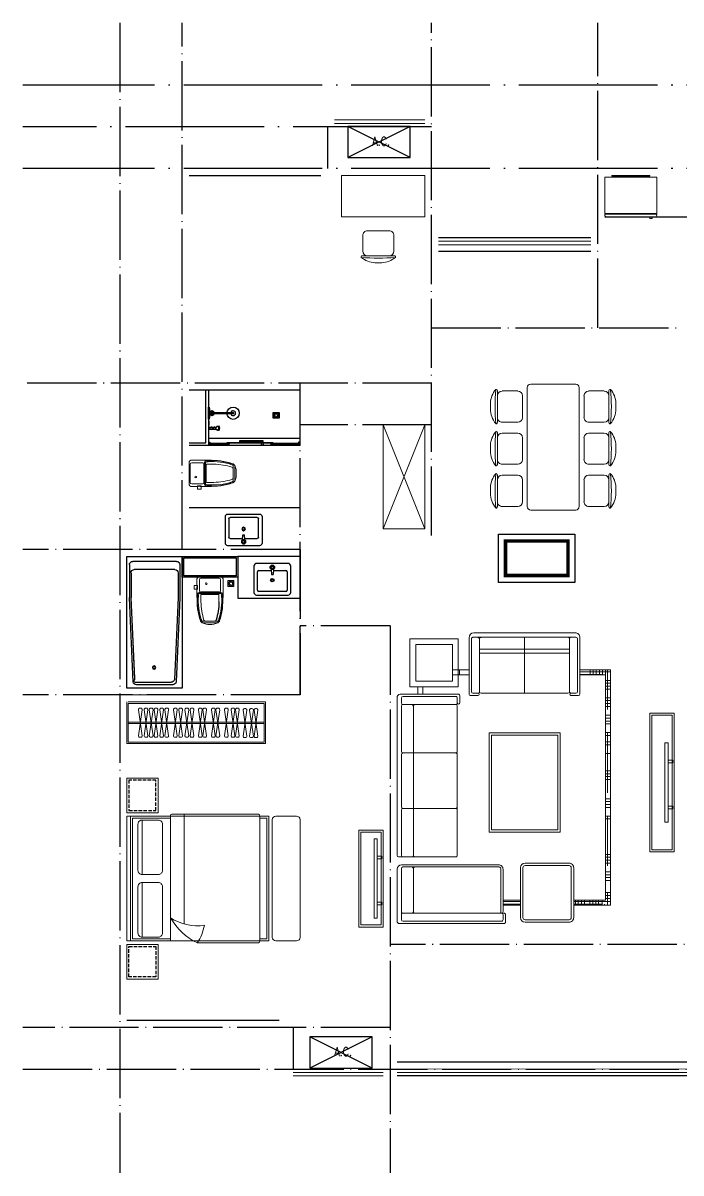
# Model space of a CAD drawing. Extents: x 195225 to 258225, y 4041 to 48538.
# Drawn here: x 211229 to 220729, y 21481 to 38081 of the extents above; entities that cross this region are included whole.
import ezdxf
from ezdxf.enums import TextEntityAlignment as Align

# ---------------------------------------------------------------- set-up
doc = ezdxf.new("R2010")
doc.units = 0
doc.header["$LTSCALE"] = 1000
doc.header["$MEASUREMENT"] = 0
for name, pattern in [('ACAD_ISO02W100', [15, 12, -3]), ('DASH', [0.35, 0.25, -0.1]), ('DOTE', [2.42, 2, -0.2, 0.02, -0.2])]:
    doc.linetypes.add(name, pattern=pattern)
for name, color, linetype in [('DOTE', 1, 'DOTE'), ('hz', 254, 'Continuous'), ('PUB_TEXT', 255, 'Continuous'), ('厨卫', 154, 'Continuous'), ('看线', 5, 'Continuous'), ('空调', 8, 'Continuous'), ('管井', 236, 'Continuous'), ('虚线', 251, 'Continuous'), ('轻质隔墙', 143, 'Continuous')]:
    doc.layers.add(name, color=color, linetype=linetype)
for name, color, linetype, lineweight in [('Text-I', 7, 'Continuous', 5), ('五金', 136, 'Continuous', 9), ('家具', 33, 'Continuous', 9), ('房建名称', 7, 'Continuous', 0)]:
    doc.layers.add(name, color=color, linetype=linetype, lineweight=lineweight)
doc.styles.add('C-2007.06.19$0$C-05.28(ok)$0$STANDARD', font='GBENOR', dxfattribs={"bigfont": 'GBCBIG'})
doc.styles.add('DIM_FONT', font='SIMPLEX.shx', dxfattribs={"width": 0.8})

# ---------------------------------------------------------------- blocks, each defined once
blk = doc.blocks.new('A$C25AA54E1')
at = {"ltscale": 20}
for p, q in [((884, 2199), (884, 3017)), ((918, 3081), (3211, 3081)), ((3234, 2997), (3234, 3061)), ((3234, 2234), (3234, 2996)), ((3347, 3015), (3347, 1617)), ((3413, 3081), (4163, 3081)), ((4198, 3046), (4198, 1539)), ((1012, 2176), (906, 2176)), ((1712, 2211), (1057, 2211)), ((3212, 2211), (1757, 2211)), ((883, 2042), (71, 2042)), ((906, 1914), (906, 2019)), ((1, 1972), (0, 511)), ((871, 614), (872, 1868)), ((1443, 1750), (2878, 1750)), ((1443, 728), (1443, 1750)), ((2878, 1750), (2878, 728)), ((4024, 1551), (3413, 1551)), ((4047, 1574), (4047, 1539)), ((4175, 1516), (4070, 1516)), ((3325, 1234), (3325, 597)), ((4110, 1300), (3391, 1300)), ((4176, 597), (4176, 1234)), ((2878, 728), (1443, 728)), ((905, 463), (905, 568)), ((3391, 531), (4110, 531)), ((882, 440), (70, 440))]:
    blk.add_line(p, q, dxfattribs=at)
for p, q in [((918, 2994), (918, 2234)), ((1011, 3017), (942, 3017)), ((1034, 2994), (1034, 2234)), ((1711, 3017), (1058, 3017)), ((1734, 2996), (1734, 2234)), ((2511, 3017), (1758, 3017)), ((2534, 2996), (2534, 2234)), ((3211, 3017), (2558, 3017)), ((3380, 2996), (3380, 1606)), ((4070, 3017), (3403, 3017)), ((4047, 2994), (4047, 1574)), ((4140, 3017), (4070, 3017)), ((4163, 2994), (4163, 1574)), ((3211, 2846), (1058, 2846)), ((4025, 2846), (3403, 2846)), ((781, 2780), (884, 2780)), ((781, 2709), (884, 2709)), ((536, 2283), (536, 2042)), ((603, 2178), (536, 2178)), ((606, 2283), (606, 2042)), ((941, 2211), (1012, 2211)), ((88, 2008), (848, 2007)), ((503, 2041), (503, 2042)), ((64, 1915), (65, 1985)), ((65, 1869), (64, 1915)), ((64, 569), (65, 1872)), ((87, 1892), (849, 1891)), ((87, 1892), (849, 1891)), ((88, 1892), (848, 1891)), ((236, 592), (236, 1892)), ((293, 592), (293, 1892)), ((871, 1984), (871, 1914)), ((1476, 1717), (2845, 1717)), ((1476, 761), (1476, 1717)), ((2845, 1717), (2845, 761)), ((4047, 1584), (3402, 1584)), ((3860, 1302), (3860, 1551)), ((3876, 1551), (3876, 1303)), ((3918, 1551), (3918, 1302)), ((3930, 1300), (3930, 1551)), ((4140, 1551), (4070, 1551)), ((65, 1242), (871, 1241)), ((3360, 1234), (3360, 597)), ((4110, 1265), (3391, 1265)), ((4141, 597), (4141, 1234)), ((2845, 761), (1476, 761)), ((64, 499), (64, 569)), ((87, 592), (848, 591)), ((871, 498), (871, 568)), ((3391, 566), (4110, 566)), ((3860, 70), (3860, 531)), ((3930, 507), (3860, 507)), ((3876, 531), (3876, 0)), ((3918, 531), (3918, 128)), ((3930, 0), (3930, 531)), ((87, 476), (848, 475)), ((536, 440), (536, 0)), ((561, 440), (561, 0)), ((603, 440), (603, 128)), ((606, 440), (606, 70)), ((3918, 465), (3860, 465)), ((3930, 416), (3860, 416)), ((3930, 374), (3860, 374)), ((606, 292), (536, 292)), ((603, 250), (536, 250)), ((606, 208), (536, 208)), ((3918, 297), (3860, 297)), ((3930, 255), (3860, 255)), ((3930, 213), (3860, 213)), ((3918, 171), (3860, 171)), ((606, 158), (536, 158)), ((606, 116), (536, 116)), ((606, 74), (536, 74)), ((1105, 44), (536, 44)), ((606, 86), (603, 86)), ((606, 70), (3860, 70)), ((686, 70), (686, 0)), ((728, 70), (728, 0)), ((770, 70), (770, 0)), ((812, 70), (812, 0)), ((938, 70), (938, 0)), ((979, 70), (979, 0)), ((1021, 70), (1021, 0)), ((1063, 70), (1063, 0)), ((1189, 70), (1189, 0)), ((1231, 70), (1231, 0)), ((1273, 70), (1273, 0)), ((1314, 70), (1314, 0)), ((1440, 70), (1440, 0)), ((2310, 44), (1440, 44)), ((1482, 70), (1482, 0)), ((1574, 70), (1574, 0)), ((1616, 70), (1616, 0)), ((1741, 70), (1741, 0)), ((1993, 70), (1993, 0)), ((2035, 70), (2035, 0)), ((2076, 70), (2076, 0)), ((2118, 70), (2118, 0)), ((2394, 70), (2394, 0)), ((2436, 70), (2436, 0)), ((2478, 70), (2478, 0)), ((2520, 70), (2520, 0)), ((2645, 70), (2645, 0)), ((3365, 44), (2645, 44)), ((2687, 70), (2687, 0)), ((3198, 70), (3198, 0)), ((3240, 70), (3240, 0)), ((3281, 70), (3281, 0)), ((3323, 70), (3323, 0)), ((3449, 70), (3449, 0)), ((3491, 70), (3491, 0)), ((3533, 70), (3533, 0)), ((3575, 70), (3575, 0)), ((3750, 70), (3750, 0)), ((3930, 44), (3750, 44)), ((3792, 70), (3792, 0)), ((3834, 70), (3834, 0)), ((3930, 122), (3860, 122)), ((3930, 86), (3918, 86)), ((536, 0), (3930, 0))]:
    blk.add_line(p, q)
blk.add_lwpolyline([(781, 2895), (781, 2199), (85, 2199), (85, 2895)], close=True, dxfattribs=at)
blk.add_lwpolyline([(698, 2812), (698, 2282), (169, 2282), (169, 2812)], close=True)
at = {"ltscale": 20, "extrusion": (0, 0, -1)}
for centre, major_axis, ratio, start_param, end_param in [((953, 3021), (-49.4, 49.4), 1, 5.45018, 6.544088), ((3211, 3058), (16.4, 16.4), 1, -0.785398, 0.696689), ((4163, 3046), (24.6, 24.6), 1, -0.785398, 0.785398), ((906, 2199), (16.2, 16.2), 1, 2.356194, 3.926991), ((1012, 2234), (-16.2, 16.2), 1, 2.356194, 3.926991), ((1012, 2193), (12.7, 12.7), 0.942987, -0.815786, 2.325807), ((1057, 2234), (-16.2, 16.2), 1, 3.926991, 5.497787), ((1712, 2234), (-16.2, 16.2), 1, 2.356194, 3.926991), ((1757, 2234), (16.2, 16.2), 1, 2.356194, 3.926991), ((2512, 2234), (-16.2, 16.2), 1, 2.356194, 3.926991), ((2557, 2234), (16.2, 16.2), 1, 2.356194, 3.926991), ((3212, 2234), (-16.2, 16.2), 1, 2.356194, 3.926991), ((4024, 1574), (16.2, 16.2), 1, 0.785398, 2.356194), ((4175, 1539), (-16.2, 16.2), 1, 2.356194, 3.926991)]:
    blk.add_ellipse(centre, major_axis=major_axis, ratio=ratio, start_param=start_param, end_param=end_param, dxfattribs=at)
at = {"extrusion": (0, 0, -1)}
for centre, major_axis, start_param, end_param in [((942, 2994), (16.4, 16.4), 3.926991, 5.497787), ((1011, 2994), (16.4, 16.4), -0.785398, 0.785398), ((1058, 2994), (16.4, 16.4), 3.926991, 5.497787), ((1711, 2994), (-16.4, 16.4), 0.785398, 2.267485), ((1758, 2994), (16.4, 16.4), 4.0157, 5.497787), ((2511, 2994), (-16.4, 16.4), 0.785398, 2.267485), ((2558, 2994), (16.4, 16.4), 4.0157, 5.497787), ((3211, 2994), (-16.4, 16.4), 0.785398, 2.267485), ((3403, 2994), (16.4, 16.4), 4.0157, 5.497787), ((4023, 2994), (16.4, 16.4), -0.785398, 0.785398), ((4070, 2994), (-16.4, 16.4), 5.497787, 7.068583), ((4140, 2994), (16.4, 16.4), -0.785398, 0.785398), ((1058, 2869), (-16.4, 16.4), 3.926991, 5.409078), ((3211, 2822), (16.4, 16.4), -0.785398, 0.696689), ((3403, 2869), (-16.4, 16.4), 3.926991, 5.409078), ((4025, 2822), (-16.4, 16.4), 0.785398, 2.267485), ((941, 2234), (16.2, 16.2), 2.356194, 3.926991), ((4070, 1574), (16.2, 16.2), 2.356194, 3.926991), ((4140, 1574), (-16.2, 16.2), 2.356194, 3.926991)]:
    blk.add_ellipse(centre, major_axis=major_axis, ratio=1, start_param=start_param, end_param=end_param, dxfattribs=at)
at = {"ltscale": 20}
for centre, major_axis, ratio, start_param, end_param in [((3413, 3015), (-46.6, 46.6), 1, -0.785398, 0.785398), ((71, 1972), (49.7, 49.7), 1, 0.785398, 2.356194), ((883, 2019), (-16.2, 16.2), 1, 3.925825, 5.496622), ((848, 1914), (-16.2, 16.2), 1, 2.355029, 3.925825), ((849, 1868), (16.2, 16.2), 1, 5.496622, 7.067418), ((849, 1868), (16.2, 16.2), 1, 5.496622, 7.067418), ((889, 1914), (12.4, 12.4), 0.984307, 2.347446, 5.489038), ((3413, 1617), (46.6, 46.6), 1, 2.356194, 3.926991), ((4070, 1539), (16.2, 16.2), 1, 2.356194, 3.926991), ((3391, 1234), (-46.6, 46.6), 1, -0.785398, 0.785398), ((4110, 1234), (46.6, 46.6), 1, 5.497787, 7.068583), ((70, 511), (49.7, 49.7), 1, 2.356194, 3.926991), ((848, 614), (-16.2, 16.2), 1, 2.355029, 3.925825), ((848, 568), (-16.2, 16.2), 1, 3.925825, 5.496622), ((888, 568), (12.4, 12.4), 0.984309, -0.794147, 2.347446), ((3391, 597), (46.6, 46.6), 1, 2.356194, 3.926991), ((4110, 597), (-46.6, 46.6), 1, 2.356194, 3.926991), ((882, 463), (-16.2, 16.2), 1, 2.355029, 3.925825)]:
    blk.add_ellipse(centre, major_axis=major_axis, ratio=ratio, start_param=start_param, end_param=end_param, dxfattribs=at)
for centre, major_axis, start_param, end_param in [((1058, 2822), (16.4, 16.4), 0.785398, 2.267485), ((3211, 2869), (16.4, 16.4), 3.926991, 5.409078), ((3403, 2822), (16.4, 16.4), 0.785398, 2.267485), ((4025, 2869), (16.4, 16.4), 3.926991, 5.409078), ((88, 1985), (-16.4, 16.4), -0.786564, 0.784233), ((848, 1985), (16.2, 16.2), 5.496622, 7.067418), ((88, 1915), (16.4, 16.4), 2.355029, 3.925825), ((88, 1869), (-16.4, 16.4), -0.786564, 0.784233), ((89, 1869), (-16.4, 16.4), -0.697854, 0.784233), ((89, 1869), (16.4, 16.4), 0.872942, 2.355029), ((89, 1915), (-16.4, 16.4), 0.784233, 2.266319), ((89, 1915), (-16.4, 16.4), 0.784233, 2.266319), ((3402, 1606), (15.5, 15.5), 2.356194, 3.926991), ((3391, 1234), (-22, 22), -0.785398, 0.785398), ((4110, 1234), (22, 22), 5.497787, 7.068583), ((87, 615), (16.4, 16.4), 2.355029, 3.925825), ((87, 569), (-16.4, 16.4), -0.786564, 0.784233), ((87, 499), (-16.4, 16.4), 0.784233, 2.355029), ((848, 498), (-16.2, 16.2), 2.355029, 3.925825), ((3391, 597), (22, 22), 2.356194, 3.926991), ((4110, 597), (-22, 22), 2.356194, 3.926991)]:
    blk.add_ellipse(centre, major_axis=major_axis, ratio=1, start_param=start_param, end_param=end_param)
blk = doc.blocks.new('A$C37A63D83')
at = {"layer": '家具', "color": 0}
for p, q in [((152, 636), (128, 636)), ((136, 660), (323, 660)), ((229, 660), (136, 660)), ((162, 636), (152, 636)), ((162, 636), (229, 636)), ((297, 636), (229, 636)), ((297, 636), (307, 636)), ((307, 636), (331, 636)), ((99, 250), (99, 356)), ((360, 250), (360, 356)), ((38, 172), (7, 172)), ((38, 172), (42, 172)), ((40, 170), (40, 275)), ((49, 230), (49, 316)), ((49, 230), (229, 230)), ((49, 230), (91, 212)), ((54, 279), (54, 280)), ((63, 275), (58, 275)), ((63, 253), (63, 275)), ((76, 36), (76, 198)), ((81, 235), (229, 235)), ((91, 212), (229, 212)), ((99, 221), (229, 221)), ((229, 247), (103, 247)), ((111, 247), (229, 247)), ((229, 247), (356, 247)), ((348, 247), (229, 247)), ((378, 235), (229, 235)), ((409, 230), (229, 230)), ((360, 221), (229, 221)), ((368, 212), (229, 212)), ((409, 230), (368, 212)), ((382, 36), (382, 198)), ((396, 253), (396, 275)), ((396, 275), (400, 275)), ((405, 279), (405, 280)), ((409, 230), (409, 316)), ((418, 23), (418, 275)), ((0, 125), (0, 165)), ((38, 118), (7, 118)), ((38, 118), (42, 118)), ((40, 153), (40, 162)), ((40, 137), (40, 146)), ((40, 121), (40, 130)), ((40, 23), (40, 122)), ((49, 125), (49, 165)), ((229, 0), (63, 0)), ((229, 14), (99, 14)), ((229, 14), (360, 14)), ((229, 0), (396, 0))]:
    blk.add_line(p, q, dxfattribs=at)
blk.add_circle((176, 95), 11.4, dxfattribs=at)
for centre, radius, start, end in [((217, 423), 257, 87.121, 112.8427), ((242, 423), 257, 67.1573, 92.879), ((979, 321), 939, 160.4627, 171.8238), ((824, 353), 776, 158.6599, 172.4763), ((942, 340), 881, 161.7059, 184.2897), ((107, 630), 13.5, 147.2649, 160.4629), ((159, 597), 75.7, 123.7473, 147.2649), ((933, 353), 834, 161.5027, 179.8181), ((113, 630), 13.5, 134.9543, 158.6599), ((347, 396), 344, 131.9223, 134.9543), ((130, 611), 25.3, 94.6124, 166.2529), ((138, 626), 34, 87.4207, 128.0687), ((159, 612), 18, 109.1813, 161.5027), ((214, 386), 250, 86.5925, 104.1516), ((245, 386), 250, 75.8484, 93.4075), ((300, 612), 18, 18.4973, 70.8187), ((-474, 353), 834, 0.1819, 18.4973), ((321, 626), 34, 51.9313, 92.5793), ((329, 611), 25.3, 13.7471, 85.3876), ((300, 597), 75.7, 32.7351, 56.2527), ((112, 396), 344, 45.0457, 48.0777), ((-483, 340), 881, 355.7103, 18.2941), ((346, 630), 13.5, 21.3401, 45.0457), ((-365, 353), 776, 7.5237, 21.3401), ((352, 630), 13.5, 19.5371, 32.7351), ((-520, 321), 939, 8.1773, 19.5371), ((7035, 15), 7000, 176.3999, 177.8752), ((545, 367), 499, 169.8851, 189.9823), ((-86, 367), 499, 350.0177, 10.1149), ((-6576, 15), 7000, 2.1248, 3.6001), ((7, 165), 7.2, 90, 180), ((42, 165), 7.2, 0, 90), ((58, 279), 4.5, 180, 270), ((81, 253), 18, 180, 270), ((99, 198), 22.5, 90, 180), ((103, 250), 3.6, 180, 270), ((356, 250), 3.6, 270, 0), ((360, 198), 22.5, 0, 90), ((378, 253), 18, 270, 0), ((400, 279), 4.5, 270, 0), ((7, 125), 7.2, 180, 270), ((63, 23), 22.5, 180, 270), ((42, 125), 7.2, 270, 0), ((99, 36), 22.5, 180, 270), ((360, 36), 22.5, 270, 0), ((396, 23), 22.5, 270, 0)]:
    blk.add_arc(centre, radius, start, end, dxfattribs=at)
blk = doc.blocks.new('A$C31D9048E')
at = {"layer": '家具'}
for p, q in [((629, 2350), (0, 2350)), ((0, 550), (0, 2350)), ((50, 550), (50, 2350)), ((629, 550), (629, 2360)), ((1920, 2350), (629, 2350)), ((1900, 2380), (649, 2380)), ((829, 803), (829, 2380)), ((1920, 550), (1920, 2350)), ((1920, 2350), (2050, 2350)), ((2050, 550), (2050, 2350)), ((2150, 2350), (2450, 2350)), ((80, 580), (80, 2320)), ((629, 2320), (80, 2320)), ((220, 2295), (220, 1508)), ((1920, 2320), (2020, 2320)), ((2020, 580), (2020, 2320)), ((2100, 600), (2100, 2300)), ((2500, 600), (2500, 2300)), ((220, 605), (220, 1392)), ((962, 550), (0, 550)), ((629, 580), (80, 580)), ((962, 550), (1920, 550)), ((1900, 520), (1017, 520)), ((1920, 580), (2020, 580)), ((1920, 550), (2050, 550)), ((2150, 550), (2450, 550))]:
    blk.add_line(p, q, dxfattribs=at)
for points in [[(450, 2900), (0, 2900), (0, 2400), (450, 2400), (450, 2900), (370, 2900)], [(450, 0), (0, 0), (0, 500), (450, 500), (450, 0), (370, 0)]]:
    blk.add_lwpolyline(points, dxfattribs=at)
for points in [[(220, 2295), (455, 2295, -0.414214), (515, 2235), (515, 1568, -0.414214), (455, 1508), (220, 1508, -0.414214), (160, 1568), (160, 2235, -0.414214)], [(220, 605), (455, 605, 0.414214), (515, 665), (515, 1332, 0.414214), (455, 1392), (220, 1392, 0.414214), (160, 1332), (160, 665, 0.414214)]]:
    blk.add_lwpolyline(points, format="xyb", close=True, dxfattribs=at)
blk.add_lwpolyline([(629, 883, 0.180302), (1121, 775, -0.088637), (1017, 520, 28871.271551)], format="xyb", dxfattribs=at)
for centre, radius, start, end in [((649, 2360), 20, 90, 180), ((1889, 2351), 30.7, 357.6884, 69.6917), ((2150, 2300), 50, 90, 180), ((2450, 2300), 50, 0, 90), ((1442, 1363), 944, 210.6075, 243.2773), ((1889, 549), 30.7, 290.3566, 2.3152), ((2150, 600), 50, 180, 270), ((2450, 600), 50, 270, 0)]:
    blk.add_arc(centre, radius, start, end, dxfattribs=at)
at = {"layer": '虚线', "linetype": 'DASH', "ltscale": 0.2}
for points in [[(420, 2870), (30, 2870), (30, 2430), (420, 2430)], [(420, 30), (30, 30), (30, 470), (420, 470)]]:
    blk.add_lwpolyline(points, close=True, dxfattribs=at)
blk = doc.blocks.new('A$C2FB07499')
at = {"layer": '家具', "ltscale": 0.5}
blk.add_lwpolyline([(500, 300), (150, 300), (150, 1700), (500, 1700)], close=True, dxfattribs=at)
at = {"layer": '家具', "ltscale": 40}
for points in [[(470, 330), (180, 330), (180, 1670), (470, 1670)], [(368, 1572), (415, 1572), (415, 428), (368, 428)], [(415, 1381), (480, 1381), (480, 1343), (415, 1343)], [(415, 717), (480, 717), (480, 679), (415, 679)]]:
    blk.add_lwpolyline(points, close=True, dxfattribs=at)
blk = doc.blocks.new('A$C6F030B8F')
at = {"layer": '家具'}
for p, q in [((93, 1709), (553, 1709)), ((273, 1809), (353, 1809)), ((701, 1709), (1161, 1709)), ((882, 1809), (962, 1809)), ((1310, 1709), (1770, 1709)), ((1490, 1809), (1570, 1809)), ((98, 1641), (98, 1416)), ((548, 1641), (548, 1416)), ((706, 1641), (706, 1416)), ((1156, 1641), (1156, 1416)), ((1315, 1641), (1315, 1416)), ((1315, 1641), (1315, 1416)), ((1765, 1641), (1765, 1416)), ((166, 1349), (481, 1349)), ((774, 1349), (1089, 1349)), ((1382, 1349), (1697, 1349)), ((0, 1229), (0, 579)), ((1766, 1279), (50, 1279)), ((1816, 579), (1816, 1229)), ((50, 529), (1766, 529)), ((98, 167), (98, 392)), ((166, 460), (481, 460)), ((548, 167), (548, 392)), ((706, 167), (706, 392)), ((774, 460), (1089, 460)), ((1156, 167), (1156, 392)), ((1315, 167), (1315, 392)), ((1382, 460), (1697, 460)), ((1765, 167), (1765, 392)), ((93, 100), (553, 100)), ((701, 100), (1161, 100)), ((1310, 100), (1770, 100)), ((273, 0), (353, 0)), ((882, 0), (962, 0)), ((1490, 0), (1570, 0))]:
    blk.add_line(p, q, dxfattribs=at)
for centre, radius, start, end in [((84, 1725), 10, 130.7265, 202.67), ((93, 1729), 20, 202.67, 270), ((283, 1493), 316, 91.7651, 130.7265), ((323, -969), 2713, 84.8023, 95.1977), ((166, 1641), 67.5, 90, 180), ((363, 1493), 316, 49.2735, 91.7651), ((481, 1641), 67.5, 0, 90), ((553, 1729), 20, 270, 337.33), ((562, 1725), 10, 337.33, 49.2735), ((692, 1725), 10, 130.7265, 202.67), ((701, 1729), 20, 202.67, 270), ((892, 1493), 316, 91.7651, 130.7265), ((931, -969), 2713, 84.8023, 95.1977), ((774, 1641), 67.5, 90, 180), ((971, 1493), 316, 49.2735, 91.7651), ((1089, 1641), 67.5, 0, 90), ((1161, 1729), 20, 270, 337.33), ((1171, 1725), 10, 337.33, 49.2735), ((1301, 1725), 10, 130.7265, 202.67), ((1310, 1729), 20, 202.67, 270), ((1500, 1493), 316, 91.7651, 130.7265), ((1540, -969), 2713, 84.8023, 95.1977), ((1382, 1641), 67.5, 90, 180), ((1580, 1493), 316, 49.2735, 91.7651), ((1697, 1641), 67.5, 0, 90), ((1770, 1729), 20, 270, 337.33), ((1779, 1725), 10, 337.33, 49.2735), ((166, 1416), 67.5, 180, 270), ((481, 1416), 67.5, 270, 0), ((774, 1416), 67.5, 180, 270), ((1089, 1416), 67.5, 270, 0), ((1382, 1416), 67.5, 180, 270), ((1697, 1416), 67.5, 270, 0), ((50, 1229), 50, 90, 180), ((1766, 1229), 50, 0, 90), ((50, 579), 50, 180, 270), ((1766, 579), 50, 270, 0), ((166, 392), 67.5, 90, 180), ((481, 392), 67.5, 0, 90), ((774, 392), 67.5, 90, 180), ((1089, 392), 67.5, 0, 90), ((1382, 392), 67.5, 90, 180), ((1697, 392), 67.5, 0, 90), ((166, 167), 67.5, 180, 270), ((481, 167), 67.5, 270, 0), ((774, 167), 67.5, 180, 270), ((1089, 167), 67.5, 270, 0), ((1382, 167), 67.5, 180, 270), ((1697, 167), 67.5, 270, 0), ((84, 84), 10, 157.33, 229.2735), ((93, 80), 20, 90, 157.33), ((283, 315), 316, 229.2735, 268.2349), ((323, 2778), 2713, 264.8023, 275.1977), ((363, 315), 316, 268.2349, 310.7265), ((553, 80), 20, 22.67, 90), ((562, 84), 10, 310.7265, 22.67), ((692, 84), 10, 157.33, 229.2735), ((701, 80), 20, 90, 157.33), ((892, 315), 316, 229.2735, 268.2349), ((931, 2778), 2713, 264.8023, 275.1977), ((971, 315), 316, 268.2349, 310.7265), ((1161, 80), 20, 22.67, 90), ((1171, 84), 10, 310.7265, 22.67), ((1310, 80), 20, 90, 157.33), ((1301, 84), 10, 157.33, 229.2735), ((1500, 315), 316, 229.2735, 268.2349), ((1540, 2778), 2713, 264.8023, 275.1977), ((1580, 315), 316, 268.2349, 310.7265), ((1770, 80), 20, 22.67, 90), ((1779, 84), 10, 310.7265, 22.67)]:
    blk.add_arc(centre, radius, start, end, dxfattribs=at)
blk = doc.blocks.new('R37777777777')
at = {"layer": '家具', "ltscale": 0.5}
blk.add_lwpolyline([(1083652, -53169), (1083302, -53169), (1083302, -55169), (1083652, -55169)], close=True, dxfattribs=at)
at = {"layer": '家具', "ltscale": 40}
for points in [[(1083622, -53199), (1083332, -53199), (1083332, -55139), (1083622, -55139)], [(1083520, -54741), (1083566, -54741), (1083566, -53597), (1083520, -53597)], [(1083566, -53886), (1083632, -53886), (1083632, -53847), (1083566, -53847)], [(1083566, -54550), (1083632, -54550), (1083632, -54511), (1083566, -54511)]]:
    blk.add_lwpolyline(points, close=True, dxfattribs=at)
blk = doc.blocks.new('yz')
at = {"layer": '家具'}
for p, q in [((2145581, 195092), (2145482, 195092)), ((2145761, 194992), (2145301, 194992)), ((2145306, 194924), (2145306, 194699)), ((2145756, 194924), (2145756, 194699)), ((2145689, 194632), (2145374, 194632))]:
    blk.add_line(p, q, dxfattribs=at)
for centre, radius, start, end in [((2145492, 194776), 316, 91.7651, 130.7265), ((2145571, 194776), 316, 49.2735, 88.2349), ((2145292, 195008), 10, 130.7265, 202.67), ((2145301, 195012), 20, 202.67, 270), ((2145531, 192314), 2713, 84.8023, 95.1977), ((2145374, 194924), 67.5, 90, 180), ((2145689, 194924), 67.5, 0, 90), ((2145761, 195012), 20, 270, 337.33), ((2145771, 195008), 10, 337.33, 49.2735), ((2145374, 194699), 67.5, 180, 270), ((2145689, 194699), 67.5, 270, 0)]:
    blk.add_arc(centre, radius, start, end, dxfattribs=at)
blk = doc.blocks.new('A$C0C200289')
at = {"layer": '家具', "color": 0}
for p, q in [((-150, 72), (-150, 597)), ((600, 597), (-150, 597)), ((500, 623), (-48, 623)), ((-48, 613), (-48, 623)), ((500, 613), (-48, 613)), ((500, 613), (500, 623)), ((600, 72), (600, 597)), ((-144, 72), (-150, 72)), ((-150, 53), (-150, 62)), ((-144, 62), (-150, 62)), ((594, 72), (-144, 72)), ((-144, 62), (-144, 72)), ((594, 62), (-144, 62)), ((568, 22), (-118, 22)), ((499, 22), (499, 0)), ((535, 22), (535, 0)), ((594, 62), (594, 72)), ((594, 72), (600, 72)), ((594, 62), (600, 62)), ((600, 53), (600, 62)), ((499, 0), (535, 0))]:
    blk.add_line(p, q, dxfattribs=at)
for centre, start, end in [((-118, 53), 180, 270), ((568, 53), 270, 0)]:
    blk.add_arc(centre, 31.5, start, end, dxfattribs=at)
blk = doc.blocks.new('A$C7FB30D30')
at = {"layer": '家具', "color": 0, "xscale": -1, "rotation": 89.99999994663916}
blk.add_blockref('A$C0C200289', (623, 600), dxfattribs=at)
blk = doc.blocks.new('111')
at = {"layer": '空调', "linetype": 'ACAD_ISO02W100'}
for p, q in [((1000, 0), (0, 500)), ((1000, 500), (0, 0))]:
    blk.add_line(p, q, dxfattribs=at)
blk.add_lwpolyline([(0, 500), (0, 0), (1000, 0), (1000, 500)], close=True, dxfattribs=at)
at = {"layer": 'Text-I', "style": 'DIM_FONT', "width": 0.8}
blk.add_text('A.C.', height=140, dxfattribs=at).set_placement((675, 262), align=Align.MIDDLE_RIGHT)
blk = doc.blocks.new('333333333333333333333333')
at = {"layer": '家具'}
for p, q in [((1106032, -52869), (1104052, -52869)), ((1104052, -52869), (1104052, -53469)), ((1106032, -52889), (1104072, -52889)), ((1104072, -52889), (1104072, -53449)), ((1106032, -52889), (1106032, -53449)), ((1106052, -52869), (1106052, -53469)), ((1104161, -53361), (1104215, -52986)), ((1104161, -52986), (1104215, -53361)), ((1104196, -52964), (1104181, -52964)), ((1104226, -53361), (1104280, -52986)), ((1104226, -52986), (1104280, -53361)), ((1104260, -52964), (1104246, -52964)), ((1104321, -53361), (1104375, -52986)), ((1104321, -52986), (1104375, -53361)), ((1104355, -52964), (1104341, -52964)), ((1104429, -53356), (1104483, -52981)), ((1104429, -52981), (1104483, -53356)), ((1104463, -52959), (1104449, -52959)), ((1104493, -53356), (1104547, -52981)), ((1104493, -52981), (1104547, -53356)), ((1104527, -52959), (1104513, -52959)), ((1104588, -53356), (1104642, -52981)), ((1104588, -52981), (1104642, -53356)), ((1104622, -52959), (1104608, -52959)), ((1104712, -53356), (1104766, -52981)), ((1104712, -52981), (1104766, -53356)), ((1104746, -52959), (1104732, -52959)), ((1104777, -53356), (1104831, -52981)), ((1104777, -52981), (1104831, -53356)), ((1104811, -52959), (1104797, -52959)), ((1104900, -53356), (1104954, -52981)), ((1104900, -52981), (1104954, -53356)), ((1104934, -52959), (1104920, -52959)), ((1104964, -53356), (1105018, -52981)), ((1104964, -52981), (1105018, -53356)), ((1104998, -52959), (1104984, -52959)), ((1105085, -53356), (1105139, -52981)), ((1105085, -52981), (1105139, -53356)), ((1105119, -52959), (1105105, -52959)), ((1105159, -53356), (1105213, -52981)), ((1105159, -52981), (1105213, -53356)), ((1105193, -52959), (1105179, -52959)), ((1105250, -53356), (1105304, -52981)), ((1105250, -52981), (1105304, -53356)), ((1105284, -52959), (1105270, -52959)), ((1105324, -53356), (1105378, -52981)), ((1105324, -52981), (1105378, -53356)), ((1105358, -52959), (1105344, -52959)), ((1105449, -53356), (1105503, -52981)), ((1105449, -52981), (1105503, -53356)), ((1105483, -52959), (1105468, -52959)), ((1105523, -53356), (1105577, -52981)), ((1105523, -52981), (1105577, -53356)), ((1105557, -52959), (1105543, -52959)), ((1105604, -53356), (1105658, -52981)), ((1105604, -52981), (1105658, -53356)), ((1105639, -52959), (1105624, -52959)), ((1105674, -53356), (1105728, -52981)), ((1105674, -52981), (1105728, -53356)), ((1105708, -52959), (1105694, -52959)), ((1105748, -53356), (1105802, -52981)), ((1105748, -52981), (1105802, -53356)), ((1105782, -52959), (1105768, -52959)), ((1105829, -53356), (1105883, -52981)), ((1105829, -52981), (1105883, -53356)), ((1105864, -52959), (1105849, -52959)), ((1106032, -53159), (1104072, -53159)), ((1106032, -53179), (1104072, -53179)), ((1106032, -53449), (1104072, -53449)), ((1104196, -53384), (1104181, -53384)), ((1104260, -53384), (1104246, -53384)), ((1104355, -53384), (1104341, -53384)), ((1104463, -53379), (1104449, -53379)), ((1104527, -53379), (1104513, -53379)), ((1104622, -53379), (1104608, -53379)), ((1104746, -53379), (1104732, -53379)), ((1104811, -53379), (1104797, -53379)), ((1104934, -53379), (1104920, -53379)), ((1104998, -53379), (1104984, -53379)), ((1105119, -53379), (1105105, -53379)), ((1105193, -53379), (1105179, -53379)), ((1105284, -53379), (1105270, -53379)), ((1105358, -53379), (1105344, -53379)), ((1105483, -53379), (1105468, -53379)), ((1105557, -53379), (1105543, -53379)), ((1105639, -53379), (1105624, -53379)), ((1105708, -53379), (1105694, -53379)), ((1105782, -53379), (1105768, -53379)), ((1105864, -53379), (1105849, -53379)), ((1104052, -53469), (1106052, -53469))]:
    blk.add_line(p, q, dxfattribs=at)
for centre, start, end in [((1104181, -52984), 90, 187.5946), ((1104196, -52984), 352.4054, 90), ((1104246, -52984), 90, 187.5946), ((1104260, -52984), 352.4054, 90), ((1104341, -52984), 90, 187.5946), ((1104355, -52984), 352.4054, 90), ((1104449, -52979), 90, 187.5946), ((1104463, -52979), 352.4054, 90), ((1104513, -52979), 90, 187.5946), ((1104527, -52979), 352.4054, 90), ((1104608, -52979), 90, 187.5946), ((1104622, -52979), 352.4054, 90), ((1104732, -52979), 90, 187.5946), ((1104746, -52979), 352.4054, 90), ((1104797, -52979), 90, 187.5946), ((1104811, -52979), 352.4054, 90), ((1104920, -52979), 90, 187.5946), ((1104934, -52979), 352.4054, 90), ((1104984, -52979), 90, 187.5946), ((1104998, -52979), 352.4054, 90), ((1105105, -52979), 90, 187.5946), ((1105119, -52979), 352.4054, 90), ((1105179, -52979), 90, 187.5946), ((1105193, -52979), 352.4054, 90), ((1105270, -52979), 90, 187.5946), ((1105284, -52979), 352.4054, 90), ((1105344, -52979), 90, 187.5946), ((1105358, -52979), 352.4054, 90), ((1105468, -52979), 90, 187.5946), ((1105483, -52979), 352.4054, 90), ((1105543, -52979), 90, 187.5946), ((1105557, -52979), 352.4054, 90), ((1105624, -52979), 90, 187.5946), ((1105639, -52979), 352.4054, 90), ((1105694, -52979), 90, 187.5946), ((1105708, -52979), 352.4054, 90), ((1105768, -52979), 90, 187.5946), ((1105782, -52979), 352.4054, 90), ((1105849, -52979), 90, 187.5946), ((1105864, -52979), 352.4054, 90), ((1104181, -53364), 172.4054, 270), ((1104196, -53364), 270, 7.5946), ((1104246, -53364), 172.4054, 270), ((1104260, -53364), 270, 7.5946), ((1104341, -53364), 172.4054, 270), ((1104355, -53364), 270, 7.5946), ((1104449, -53359), 172.4054, 270), ((1104463, -53359), 270, 7.5946), ((1104513, -53359), 172.4054, 270), ((1104527, -53359), 270, 7.5946), ((1104608, -53359), 172.4054, 270), ((1104622, -53359), 270, 7.5946), ((1104732, -53359), 172.4054, 270), ((1104746, -53359), 270, 7.5946), ((1104797, -53359), 172.4054, 270), ((1104811, -53359), 270, 7.5946), ((1104920, -53359), 172.4054, 270), ((1104934, -53359), 270, 7.5946), ((1104984, -53359), 172.4054, 270), ((1104998, -53359), 270, 7.5946), ((1105105, -53359), 172.4054, 270), ((1105119, -53359), 270, 7.5946), ((1105179, -53359), 172.4054, 270), ((1105193, -53359), 270, 7.5946), ((1105270, -53359), 172.4054, 270), ((1105284, -53359), 270, 7.5946), ((1105344, -53359), 172.4054, 270), ((1105358, -53359), 270, 7.5946), ((1105468, -53359), 172.4054, 270), ((1105483, -53359), 270, 7.5946), ((1105543, -53359), 172.4054, 270), ((1105557, -53359), 270, 7.5946), ((1105624, -53359), 172.4054, 270), ((1105639, -53359), 270, 7.5946), ((1105694, -53359), 172.4054, 270), ((1105708, -53359), 270, 7.5946), ((1105768, -53359), 172.4054, 270), ((1105782, -53359), 270, 7.5946), ((1105849, -53359), 172.4054, 270), ((1105864, -53359), 270, 7.5946)]:
    blk.add_arc(centre, 20, start, end, dxfattribs=at)
blk = doc.blocks.new('x6')
at = {"layer": '厨卫', "color": 0}
for p, q in [((227, 0), (-227, 0)), ((-265, -38), (-265, -419)), ((-214, -387), (-214, -121)), ((-195, -102), (-16, -102)), ((-19, -57), (-32, -57)), ((-13, -43), (-23, -34)), ((-13, -70), (-22, -80)), ((-16, -84), (-13, -158)), ((-13, -158), (13, -158)), ((0, -38), (0, -24)), ((0, -75), (0, -89)), ((22, -33), (13, -43)), ((23, -79), (13, -70)), ((16, -84), (13, -158)), ((16, -102), (195, -102)), ((19, -57), (32, -57)), ((214, -121), (214, -387)), ((265, -419), (265, -38)), ((-227, -457), (227, -457)), ((195, -406), (-195, -406))]:
    blk.add_line(p, q, dxfattribs=at)
for centre, radius in [((0, -57), 32.3), ((0, -57), 18.8), ((-1, -241), 25.4), ((-1, -241), 16)]:
    blk.add_circle(centre, radius, dxfattribs=at)
for centre, radius, start, end in [((-227, -38), 38.1, 90, 180), ((227, -38), 38.1, 0, 90), ((-195, -121), 19.1, 90, 180), ((195, -121), 19.1, 0, 90), ((-227, -419), 38.1, 180, 270), ((-195, -387), 19.1, 180, 270), ((195, -387), 19.1, 270, 0), ((227, -419), 38.1, 270, 0)]:
    blk.add_arc(centre, radius, start, end, dxfattribs=at)
blk = doc.blocks.new('ma2')
at = {"layer": '厨卫', "color": 0}
for centre, radius, start, end in [((712, -340), 881, 175.7103, 198.2941), ((704, -353), 834, 180.1819, 198.4973)]:
    blk.add_arc(centre, radius, start, end, dxfattribs=at)
at = {"layer": '家具', "color": 0}
for p, q in [((0, 0), (-166, 0)), ((0, 0), (166, 0)), ((-189, -22), (-189, -274)), ((-153, -36), (-153, -198)), ((0, -14), (-130, -14)), ((0, -14), (130, -14)), ((153, -36), (153, -198)), ((180, -125), (180, -165)), ((192, -118), (187, -118)), ((189, -22), (189, -122)), ((189, -121), (189, -130)), ((189, -137), (189, -146)), ((189, -153), (189, -162)), ((192, -118), (222, -118)), ((230, -125), (230, -165)), ((-180, -230), (-139, -212)), ((-180, -230), (-180, -316)), ((-180, -230), (0, -230)), ((-176, -279), (-176, -280)), ((-166, -274), (-171, -274)), ((-166, -253), (-166, -274)), ((-148, -235), (0, -235)), ((-139, -212), (0, -212)), ((-130, -220), (0, -220)), ((-130, -250), (-130, -356)), ((0, -247), (-127, -247)), ((-119, -247), (0, -247)), ((139, -212), (0, -212)), ((130, -220), (0, -220)), ((180, -230), (0, -230)), ((148, -235), (0, -235)), ((119, -247), (0, -247)), ((0, -247), (127, -247)), ((130, -250), (130, -356)), ((180, -230), (139, -212)), ((166, -253), (166, -274)), ((166, -274), (171, -274)), ((176, -279), (176, -280)), ((180, -230), (180, -316)), ((192, -172), (187, -172)), ((189, -170), (189, -274)), ((192, -172), (222, -172)), ((-77, -636), (-102, -636)), ((93, -660), (-93, -660)), ((-68, -636), (-77, -636)), ((-68, -636), (0, -636)), ((68, -636), (0, -636)), ((0, -660), (93, -660)), ((68, -636), (77, -636)), ((77, -636), (102, -636))]:
    blk.add_line(p, q, dxfattribs=at)
blk.add_circle((53, -94), 11.4, dxfattribs=at)
for centre, radius, start, end in [((-166, -22), 22.5, 90, 180), ((166, -22), 22.5, 0, 90), ((-130, -36), 22.5, 90, 180), ((130, -36), 22.5, 0, 90), ((187, -125), 7.2, 90, 180), ((187, -165), 7.2, 180, 270), ((222, -125), 7.2, 0, 90), ((222, -165), 7.2, 270, 0), ((6806, -15), 7000, 182.1248, 183.6001), ((316, -367), 499, 170.0177, 190.1149), ((-171, -279), 4.5, 90, 180), ((-148, -253), 18, 90, 180), ((-130, -198), 22.5, 180, 270), ((-127, -250), 3.6, 90, 180), ((-712, -340), 881, 341.7059, 4.2897), ((127, -250), 3.6, 0, 90), ((130, -198), 22.5, 270, 0), ((148, -253), 18, 0, 90), ((171, -279), 4.5, 0, 90), ((-316, -367), 499, 349.8851, 9.9823), ((-6806, -15), 7000, 356.3999, 357.8752), ((749, -321), 939, 188.1773, 199.5371), ((594, -353), 776, 187.5237, 201.3401), ((-704, -353), 834, 341.5027, 359.8181), ((-594, -353), 776, 338.6599, 352.4763), ((-749, -321), 939, 340.4627, 351.8238), ((-123, -630), 13.5, 199.5371, 212.7351), ((-70, -597), 75.7, 212.7351, 236.2527), ((-116, -630), 13.5, 201.3401, 225.0457), ((117, -396), 344, 225.0457, 228.0777), ((-100, -611), 25.3, 193.7471, 265.3876), ((-92, -626), 34, 231.9313, 272.5793), ((-13, -423), 257, 247.1573, 272.879), ((-70, -612), 18, 198.4973, 250.8187), ((-15, -386), 250, 255.8484, 273.4075), ((15, -386), 250, 266.5925, 284.1516), ((13, -423), 257, 267.121, 292.8427), ((70, -612), 18, 289.1813, 341.5027), ((92, -626), 34, 267.4207, 308.0687), ((100, -611), 25.3, 274.6124, 346.2529), ((70, -597), 75.7, 303.7473, 327.2649), ((-117, -396), 344, 311.9223, 314.9543), ((116, -630), 13.5, 314.9543, 338.6599), ((123, -630), 13.5, 327.2649, 340.4629)]:
    blk.add_arc(centre, radius, start, end, dxfattribs=at)
blk = doc.blocks.new('qqqewere')
at = {"layer": '厨卫'}
for p, q in [((430647, 215956), (430647, 214055)), ((431446, 215956), (430647, 215956)), ((430737, 215866), (430682, 214652)), ((430760, 215831), (430706, 214649)), ((430760, 215819), (430706, 214649)), ((431285, 215873), (430767, 215873)), ((431309, 215908), (430784, 215908)), ((431387, 214649), (431333, 215831)), ((431411, 214652), (431356, 215866)), ((431446, 214055), (431446, 215956)), ((430682, 214174), (430682, 214647)), ((430706, 214293), (430706, 214649)), ((431387, 214293), (431387, 214649)), ((431411, 214174), (431411, 214647)), ((431340, 214245), (430753, 214245)), ((430647, 214055), (431446, 214055)), ((431363, 214127), (430730, 214127))]:
    blk.add_line(p, q, dxfattribs=at)
for radius in [23.8, 19]:
    blk.add_circle((431038, 215659), radius, dxfattribs=at)
for centre, radius, start, end in [((430784, 215861), 47.5, 90, 173.7966), ((430776, 215850), 24.8, 112.5638, 230.6631), ((431285, 215825), 47.5, 6.6325, 90), ((431309, 215861), 47.5, 6.2034, 90), ((430730, 214647), 47.5, 173.7966, 180), ((431363, 214647), 47.5, 0, 6.2034), ((430730, 214174), 47.5, 180, 270), ((430753, 214293), 47.5, 180, 270), ((431340, 214293), 47.5, 270, 0), ((431363, 214174), 47.5, 270, 0)]:
    blk.add_arc(centre, radius, start, end, dxfattribs=at)
at = {"layer": '厨卫', "style": 'C-2007.06.19$0$C-05.28(ok)$0$STANDARD', "text_generation_flag": 4, "width": 0.8, "flags": 9}
for tag in ['YSIZE', 'XSIZE']:
    blk.add_attdef(tag, (431446, 215006), '', height=0.594, dxfattribs=at)
blk = doc.blocks.new('A$C56722DB7')
at = {"layer": '五金', "color": 0}
for points in [[(86, 86), (86, 0), (0, 0), (0, 86)], [(10, 43), (10, 42), (26, 42), (26, 43)], [(20, 66), (19, 65), (30, 54), (31, 55)], [(19, 20), (21, 19), (32, 30), (30, 31)], [(43, 76), (42, 76), (42, 60), (43, 60)], [(43, 10), (44, 10), (44, 26), (43, 26)], [(66, 66), (65, 67), (54, 56), (55, 55)], [(66, 19), (67, 21), (56, 32), (55, 30)], [(76, 43), (76, 44), (60, 44), (60, 43)]]:
    blk.add_lwpolyline(points, close=True, dxfattribs=at)
blk.add_circle((43, 43), 36.6, dxfattribs=at)

msp = doc.modelspace()

# ---------------------------------------------------------------- linework, layer by layer
at = {"layer": 'DOTE', "ltscale": 0.5}
for p, q in [((212629, 38081), (212629, 21481)), ((213529, 30481), (213529, 38081)), ((217129, 30681), (217129, 38081)), ((219529, 33681), (219529, 38081)), ((215629, 35981), (215629, 36581)), ((217129, 33681), (220729, 33681)), ((217129, 32881), (211229, 32881)), ((215229, 28381), (215229, 32881)), ((217129, 32281), (215229, 32281)), ((215229, 30481), (211229, 30481)), ((215229, 30481), (215229, 28381)), ((216529, 29381), (215229, 29381)), ((216529, 29381), (216529, 21481)), ((215229, 28381), (211229, 28381)), ((227929, 24781), (216529, 24781)), ((216529, 23581), (211229, 23581)), ((215129, 23581), (215129, 22981)), ((211229, 22981), (237329, 22981))]:
    msp.add_line(p, q, dxfattribs=at)
at = {"layer": 'DOTE'}
for p, q in [((237329, 37181), (211229, 37181)), ((217129, 36581), (211229, 36581)), ((237329, 35981), (211229, 35981))]:
    msp.add_line(p, q, dxfattribs=at)
at = {"layer": 'PUB_TEXT', "ltscale": 0.8}
msp.add_lwpolyline([(218096, 30703), (219197, 30703), (219197, 30005), (218096, 30005)], close=True, dxfattribs=at)
at = {"layer": 'PUB_TEXT', "ltscale": 0.8, "const_width": 50}
msp.add_lwpolyline([(218196, 30603), (219097, 30603), (219097, 30105), (218196, 30105)], close=True, dxfattribs=at)
at = {"layer": '厨卫'}
for p, q in [((219629, 35281), (222129, 35281)), ((215229, 32781), (213629, 32781)), ((213934, 32469), (213924, 32469)), ((213931, 32463), (213924, 32463)), ((213934, 32433), (213924, 32433)), ((213934, 32426), (213924, 32426)), ((214263, 32453), (213939, 32453)), ((213939, 32443), (214263, 32443)), ((213948, 32247), (214022, 32247)), ((213948, 32217), (214022, 32217)), ((213970, 32217), (213970, 32247)), ((215229, 32081), (213909, 32081)), ((213909, 32031), (213929, 32031)), ((215229, 31981), (213909, 31981)), ((213929, 32031), (213929, 31981)), ((214208, 32011), (213929, 32011)), ((214208, 32001), (213929, 32001)), ((214208, 32011), (214208, 32001)), ((215209, 32011), (214808, 32011)), ((214808, 32001), (214808, 32011)), ((214808, 32001), (215209, 32001)), ((215229, 32031), (215209, 32031)), ((215209, 32031), (215209, 31981)), ((215229, 31981), (215229, 32031)), ((215229, 31081), (213629, 31081))]:
    msp.add_line(p, q, dxfattribs=at)
for points in [[(213909, 32363), (213909, 32533), (213919, 32533), (213924, 32503), (213924, 32458)], [(213924, 32438), (213924, 32392), (213919, 32363), (213909, 32363)], [(213931, 32458), (213931, 32463), (213959, 32463), (213959, 32453)], [(213959, 32443), (213959, 32433), (213931, 32433), (213931, 32438)], [(213934, 32463), (213934, 32476), (213979, 32476), (213979, 32453)], [(213979, 32443), (213979, 32420), (213934, 32420), (213934, 32433)], [(213955, 32476), (213955, 32486), (213959, 32486), (213959, 32476)], [(213959, 32420), (213959, 32410), (213955, 32410), (213955, 32420)], [(213938, 32243), (213909, 32243), (213909, 32220), (213938, 32220)]]:
    msp.add_lwpolyline(points, dxfattribs=at)
for points in [[(213909, 32479), (213919, 32479), (213919, 32417), (213909, 32417)], [(213919, 32458), (213939, 32458), (213939, 32438), (213919, 32438)], [(214929, 32375), (214843, 32375), (214843, 32460), (214929, 32460)], [(214853, 32418), (214853, 32416), (214869, 32416), (214869, 32418)], [(214863, 32441), (214862, 32440), (214873, 32429), (214874, 32430)], [(214863, 32394), (214864, 32393), (214875, 32404), (214874, 32405)], [(214887, 32450), (214885, 32450), (214885, 32435), (214887, 32435)], [(214886, 32385), (214888, 32385), (214888, 32400), (214886, 32400)], [(214910, 32441), (214909, 32442), (214898, 32431), (214899, 32430)], [(214909, 32394), (214911, 32395), (214900, 32406), (214898, 32405)], [(214919, 32417), (214919, 32419), (214904, 32419), (214904, 32417)], [(213909, 32277), (213919, 32277), (213919, 32333), (213909, 32333)], [(214838, 32016), (214178, 32016), (214178, 32026), (214838, 32026)], [(215229, 29780), (215229, 29780), (215229, 30380), (214329, 30381), (214329, 29780), (214329, 29780)]]:
    msp.add_lwpolyline(points, close=True, dxfattribs=at)
msp.add_lwpolyline([(214678, 32026), (214678, 32036, 0.414214), (214673, 32041), (214378, 32041, 0.414214), (214373, 32036), (214373, 32026), (214358, 32026), (214358, 32051, -0.414214), (214363, 32056), (214688, 32056, -0.414214), (214693, 32051), (214693, 32026), (214678, 32026)], format="xyb", dxfattribs=at)
msp.add_lwpolyline([(214700, 32014), (214670, 32014), (214670, 31999, 0.414214), (214675, 31994), (214695, 31994, 0.414214), (214700, 31999)], format="xyb", close=True, dxfattribs=at)
for centre, radius in [((214263, 32448), 89.5), ((214263, 32448), 5), ((214886, 32417), 36.6), ((213948, 32232), 15), ((213997, 32232), 15)]:
    msp.add_circle(centre, radius, dxfattribs=at)
for centre, radius, start, end in [((214263, 32448), 35, 188.2132, 171.7868), ((214263, 32448), 9, 213.749, 146.251), ((213948, 32232), 17, 61.9275, 136.6641), ((213948, 32232), 17, 223.3359, 298.0725), ((213997, 32232), 17, 241.9275, 118.0725), ((214016, 32263), 17.7, 289.6733, 343.5819), ((214016, 32200), 17.7, 16.4181, 70.3267)]:
    msp.add_arc(centre, radius, start, end, dxfattribs=at)
at = {"layer": '厨卫', "extrusion": (0, 0, -1)}
for centre, major_axis, ratio, start_param, end_param in [((214036, 32232), (0, 31.4), 0.47884, -1.072899, 4.214492), ((214045, 32232), (0, 33.6), 0.612909, -0.37962, 3.521213)]:
    msp.add_ellipse(centre, major_axis=major_axis, ratio=ratio, start_param=start_param, end_param=end_param, dxfattribs=at)
at = {"layer": '家具'}
for p, q in [((217029, 36681), (215729, 36681)), ((215729, 36631), (217029, 36631)), ((219429, 34931), (217229, 34931)), ((219429, 34881), (217229, 34881)), ((216429, 30781), (217029, 32281)), ((216429, 32281), (217029, 30781)), ((213529, 28381), (212729, 28381)), ((216429, 22931), (215129, 22931)), ((223529, 22981), (216629, 22982)), ((223529, 22931), (216629, 22932)), ((216429, 22881), (215129, 22881))]:
    msp.add_line(p, q, dxfattribs=at)
for points in [[(215829, 35881), (217029, 35881), (217029, 35281), (215829, 35281)], [(217029, 32281), (216429, 32281), (216429, 30781), (217029, 30781)]]:
    msp.add_lwpolyline(points, close=True, dxfattribs=at)
at = {"layer": '看线'}
for p, q in [((213629, 35881), (215529, 35881)), ((219429, 34981), (217229, 34981)), ((219429, 34781), (217229, 34781)), ((214929, 23681), (212729, 23681)), ((223529, 23081), (216629, 23082)), ((223529, 22881), (216629, 22882))]:
    msp.add_line(p, q, dxfattribs=at)
at = {"layer": '管井'}
for p, q in [((213869, 32021), (213869, 32781)), ((213909, 32781), (213909, 31981)), ((213629, 32021), (213869, 32021)), ((213909, 31981), (213629, 31981))]:
    msp.add_line(p, q, dxfattribs=at)
for points in [[(214329, 30080), (213529, 30080), (213529, 30380), (214329, 30380)], [(214309, 30100), (213549, 30100), (213549, 30360), (214309, 30360)]]:
    msp.add_lwpolyline(points, close=True, dxfattribs=at)

# ---------------------------------------------------------------- block references
at = {"layer": 'hz', "rotation": 3.335053305670289e-08}
msp.add_blockref('R37777777777', (-863022, 81287), dxfattribs=at)
at = {"layer": '厨卫', "xscale": -1}
for name, p, rotation in [('A$C7FB30D30', (220379, 35881), 90.00000002668041), ('A$C37A63D83', (213629, 31351), 270.0000000800413), ('x6', (214416, 30536), 180), ('A$C56722DB7', (214188, 30033), 180)]:
    msp.add_blockref(name, p, dxfattribs=dict(at, rotation=rotation))
at = {"layer": '厨卫'}
msp.add_blockref('x6', (214829, 30280), dxfattribs=at)
at = {"layer": '厨卫', "xscale": -1}
msp.add_blockref('ma2', (213929, 30080), dxfattribs=at)
at = {"layer": '家具', "xscale": -1}
for name, p, rotation in [('yz', (-1929172, 229713), 180.0000000400206), ('qqqewere', (-217917, 244436), 180), ('A$C25AA54E1', (219711, 29278), 90.00000004002062), ('A$C2FB07499', (215929, 26731), 180.0000000333505)]:
    msp.add_blockref(name, p, dxfattribs=dict(at, rotation=rotation))
at = {"layer": '家具'}
for name, p, rotation in [('A$C6F030B8F', (217980, 32867), 270.0000000400206), ('A$C31D9048E', (212729, 24281), 359.9993053350768)]:
    msp.add_blockref(name, p, dxfattribs=dict(at, rotation=rotation))
at = {"layer": '房建名称', "xscale": 0.8999999999068677, "yscale": 0.9000000000232831, "zscale": 0.9, "rotation": 3.335053306015401e-08}
for p in [(215919, 36137), (215372, 22996)]:
    msp.add_blockref('111', p, dxfattribs=at)
at = {"layer": '轻质隔墙', "xscale": -1, "rotation": 359.9999999983325}
msp.add_blockref('333333333333333333333333', (1318781, 81149), dxfattribs=at)

doc.saveas('drawing.dxf')
